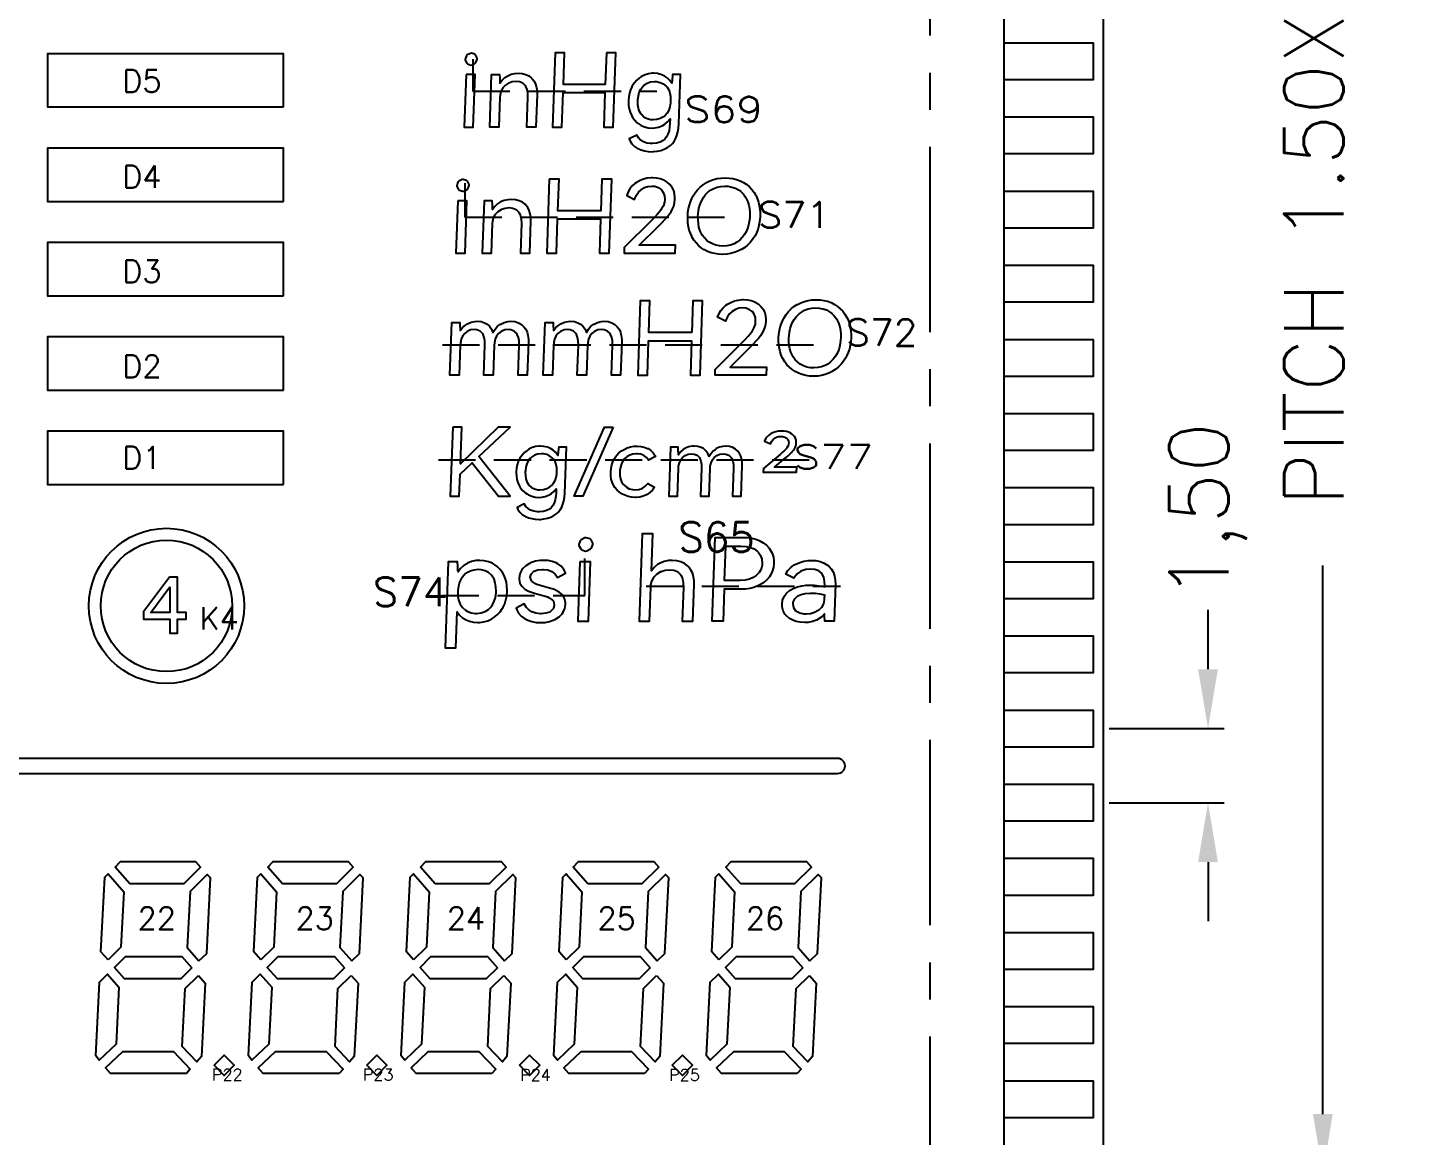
# Model space of a CAD drawing. Header units: millimetres. Extents: x 496 to 1208, y 1378 to 1539.
# Drawn here: x 561.49 to 589.48, y 1469.05 to 1491.48 of the extents above; entities that cross this region are included whole.
import ezdxf
from ezdxf.enums import TextEntityAlignment as Align

# ---------------------------------------------------------------- set-up
doc = ezdxf.new("R2010")
doc.units = ezdxf.units.MM
doc.header["$LTSCALE"] = 3
doc.linetypes.add('CENTER', pattern=[2, 1.25, -0.25, 0.25, -0.25])
doc.linetypes.add('HIDDEN', pattern=[0.375, 0.25, -0.125])
for name, color, linetype in [('DIM', 4, 'Continuous'), ('DL', 11, 'Continuous'), ('SY', 6, 'Continuous')]:
    doc.layers.add(name, color=color, linetype=linetype)
doc.styles.add('romans', font='romans.shx')
doc.dimstyles.new('LCDDIM', dxfattribs={"dimtxt": 1.3, "dimasz": 1.04, "dimexe": 0.325, "dimexo": 0.325, "dimgap": 0.26, "dimtad": 0, "dimzin": 0, "dimtxsty": 'Standard', "dimcen": 2.5, "dimadec": 0, "dimazin": 0, "dimtfac": 1, "dimtofl": 0, "dimtmove": 0, "dimatfit": 0, "dimfxl": 1, "dimarcsym": 0})

# ---------------------------------------------------------------- blocks, each defined once
blk = doc.blocks.new('*D149')
at = {"layer": 'Defpoints', "color": 0}
for p in [(583.042, 1513.303), (587.686, 1513.303), (583.042, 1468.303)]:
    blk.add_point(p, dxfattribs=at)
at = {"layer": 'DIM', "color": 0, "lineweight": -2}
for p, q in [((583.367, 1513.303), (588.011, 1513.303)), ((587.686, 1512.103), (587.686, 1501.006)), ((587.686, 1469.503), (587.686, 1480.6)), ((583.367, 1468.303), (588.011, 1468.303))]:
    blk.add_line(p, q, dxfattribs=at)
at = {"layer": 'DIM', "color": 0}
for points in [[(587.486, 1512.103), (587.886, 1512.103), (587.686, 1513.303)], [(587.486, 1469.503), (587.886, 1469.503), (587.686, 1468.303)]]:
    blk.add_solid(points, dxfattribs=at)
at = {"layer": 'DIM', "color": 0, "insert": (587.686, 1490.803), "char_height": 1.2, "attachment_point": 5, "rotation": 90, "style": 'romans'}
blk.add_mtext('PITCH 1.50X30=45,00', dxfattribs=at)
blk = doc.blocks.new('*D150')
at = {"layer": 'Defpoints', "color": 0}
for p in [(583.042, 1477.303), (585.364, 1477.303), (583.042, 1475.803)]:
    blk.add_point(p, dxfattribs=at)
at = {"layer": 'DIM', "color": 0, "lineweight": -2}
for p, q in [((585.364, 1478.503), (585.364, 1479.703)), ((583.367, 1477.303), (585.689, 1477.303)), ((583.367, 1475.803), (585.689, 1475.803)), ((585.364, 1474.603), (585.364, 1473.403))]:
    blk.add_line(p, q, dxfattribs=at)
at = {"layer": 'DIM', "color": 0}
for points in [[(585.164, 1478.503), (585.564, 1478.503), (585.364, 1477.303)], [(585.164, 1474.603), (585.564, 1474.603), (585.364, 1475.803)]]:
    blk.add_solid(points, dxfattribs=at)
at = {"layer": 'DIM', "color": 0, "insert": (585.364, 1481.706), "char_height": 1.2, "attachment_point": 5, "rotation": 90, "style": 'romans'}
blk.add_mtext('1,50', dxfattribs=at)

msp = doc.modelspace()

# ---------------------------------------------------------------- linework, layer by layer
for points in [[(583.242, 1522.783), (583.242, 1458.823), (530.522, 1458.823), (530.522, 1522.783)], [(566.667, 1489.88), (566.667, 1490.957), (561.894, 1490.957), (561.894, 1489.88)], [(570.446, 1490.964), (570.381, 1490.931), (570.365, 1490.912), (570.341, 1490.847), (570.342, 1490.826), (570.376, 1490.765), (570.39, 1490.75), (570.458, 1490.727), (570.48, 1490.73), (570.545, 1490.765), (570.56, 1490.781), (570.584, 1490.847), (570.583, 1490.868), (570.553, 1490.931), (570.535, 1490.946), (570.466, 1490.966)], [(573.196, 1490.974), (573.173, 1490.335), (572.329, 1490.335), (572.351, 1490.974), (572.16, 1490.974), (572.108, 1489.474), (572.299, 1489.474), (572.323, 1490.171), (573.168, 1490.171), (573.144, 1489.474), (573.335, 1489.474), (573.387, 1490.974)], [(570.359, 1490.537), (570.321, 1489.474), (570.504, 1489.474), (570.541, 1490.537)], [(571.154, 1490.32), (571.102, 1490.265), (571.095, 1490.255), (571.064, 1490.193), (571.047, 1490.121), (571.044, 1490.079), (571.023, 1489.474), (570.839, 1489.474), (570.877, 1490.537), (571.038, 1490.537), (571.039, 1490.457), (571.043, 1490.388), (571.045, 1490.361), (571.089, 1490.422), (571.144, 1490.473), (571.202, 1490.511), (571.271, 1490.54), (571.344, 1490.556), (571.417, 1490.562), (571.496, 1490.555), (571.567, 1490.537), (571.629, 1490.507), (571.685, 1490.464), (571.699, 1490.449), (571.737, 1490.399), (571.766, 1490.339), (571.785, 1490.272), (571.794, 1490.197), (571.795, 1490.129), (571.772, 1489.474), (571.59, 1489.474), (571.611, 1490.08), (571.608, 1490.164), (571.595, 1490.234), (571.57, 1490.293), (571.557, 1490.313), (571.508, 1490.36), (571.443, 1490.388), (571.371, 1490.396), (571.294, 1490.388), (571.223, 1490.364), (571.216, 1490.361)], [(574.443, 1489.329), (574.415, 1489.272), (574.38, 1489.228), (574.344, 1489.198), (574.282, 1489.165), (574.211, 1489.145), (574.129, 1489.138), (574.089, 1489.139), (574.012, 1489.15), (573.945, 1489.174), (573.89, 1489.208), (573.845, 1489.254), (573.811, 1489.312), (573.66, 1489.232), (573.678, 1489.19), (573.715, 1489.132), (573.766, 1489.082), (573.829, 1489.041), (573.832, 1489.04), (573.898, 1489.011), (573.967, 1488.99), (574.042, 1488.978), (574.121, 1488.974), (574.149, 1488.975), (574.226, 1488.983), (574.298, 1488.999), (574.367, 1489.025), (574.432, 1489.059), (574.494, 1489.103), (574.526, 1489.133), (574.566, 1489.182), (574.598, 1489.238), (574.624, 1489.302), (574.644, 1489.374), (574.657, 1489.453), (574.663, 1489.541), (574.698, 1490.539), (574.537, 1490.539), (574.535, 1490.506), (574.528, 1490.434), (574.518, 1490.359), (574.518, 1490.36), (574.475, 1490.421), (574.424, 1490.471), (574.364, 1490.511), (574.3, 1490.538), (574.228, 1490.555), (574.153, 1490.562), (574.126, 1490.561), (574.052, 1490.551), (573.98, 1490.529), (573.91, 1490.496), (573.87, 1490.47), (573.813, 1490.424), (573.764, 1490.369), (573.721, 1490.304), (573.713, 1490.288), (573.684, 1490.225), (573.662, 1490.157), (573.648, 1490.084), (573.642, 1490.007), (573.641, 1489.987), (573.644, 1489.911), (573.656, 1489.839), (573.675, 1489.773), (573.702, 1489.711), (573.727, 1489.668), (573.77, 1489.609), (573.82, 1489.559), (573.878, 1489.519), (573.901, 1489.506), (573.969, 1489.475), (574.041, 1489.457), (574.114, 1489.452), (574.177, 1489.455), (574.251, 1489.471), (574.322, 1489.498), (574.378, 1489.531), (574.435, 1489.578), (574.484, 1489.637), (574.481, 1489.545), (574.476, 1489.479), (574.464, 1489.398)], [(574.024, 1489.636), (573.963, 1489.669), (573.911, 1489.717), (573.899, 1489.732), (573.868, 1489.787), (573.847, 1489.851), (573.834, 1489.924), (573.833, 1490.007), (573.834, 1490.029), (573.844, 1490.108), (573.863, 1490.179), (573.892, 1490.241), (573.931, 1490.293), (573.963, 1490.325), (574.024, 1490.364), (574.092, 1490.388), (574.169, 1490.396), (574.213, 1490.393), (574.284, 1490.377), (574.348, 1490.347), (574.406, 1490.301), (574.426, 1490.28), (574.46, 1490.228), (574.482, 1490.164), (574.495, 1490.091), (574.497, 1490.007), (574.494, 1489.962), (574.482, 1489.883), (574.459, 1489.815), (574.427, 1489.757), (574.386, 1489.709), (574.351, 1489.681), (574.287, 1489.644), (574.217, 1489.623), (574.141, 1489.616), (574.094, 1489.618)], [(566.667, 1487.97), (566.667, 1489.047), (561.894, 1489.047), (561.894, 1487.97)], [(570.279, 1488.409), (570.213, 1488.376), (570.196, 1488.359), (570.172, 1488.292), (570.173, 1488.272), (570.206, 1488.211), (570.223, 1488.196), (570.291, 1488.174), (570.315, 1488.175), (570.382, 1488.211), (570.397, 1488.226), (570.422, 1488.292), (570.421, 1488.314), (570.39, 1488.376), (570.371, 1488.391), (570.3, 1488.411)], [(572.042, 1488.419), (571.99, 1486.919), (572.187, 1486.919), (572.211, 1487.616), (573.08, 1487.616), (573.056, 1486.919), (573.253, 1486.919), (573.304, 1488.419), (573.108, 1488.419), (573.085, 1487.78), (572.217, 1487.78), (572.239, 1488.419)], [(574.247, 1488.25), (574.306, 1488.208), (574.311, 1488.203), (574.348, 1488.149), (574.37, 1488.084), (574.376, 1488.006), (574.37, 1487.951), (574.349, 1487.882), (574.313, 1487.817), (574.308, 1487.808), (574.273, 1487.761), (574.227, 1487.707), (574.17, 1487.646), (574.102, 1487.577), (573.559, 1487.036), (573.555, 1486.919), (574.588, 1486.919), (574.593, 1487.082), (573.862, 1487.082), (574.246, 1487.463), (574.26, 1487.476), (574.325, 1487.542), (574.382, 1487.604), (574.431, 1487.661), (574.471, 1487.714), (574.504, 1487.761), (574.529, 1487.804), (574.558, 1487.872), (574.576, 1487.942), (574.584, 1488.013), (574.584, 1488.046), (574.577, 1488.12), (574.559, 1488.188), (574.53, 1488.249), (574.529, 1488.252), (574.483, 1488.309), (574.429, 1488.359), (574.365, 1488.397), (574.357, 1488.401), (574.287, 1488.426), (574.213, 1488.441), (574.132, 1488.446), (574.1, 1488.445), (574.023, 1488.436), (573.948, 1488.418), (573.877, 1488.391), (573.809, 1488.354), (573.775, 1488.331), (573.72, 1488.281), (573.673, 1488.225), (573.636, 1488.162), (573.608, 1488.091), (573.763, 1488.007), (573.771, 1488.027), (573.805, 1488.096), (573.848, 1488.155), (573.901, 1488.206), (573.965, 1488.247), (574.037, 1488.272), (574.114, 1488.28), (574.178, 1488.274)], [(576.089, 1488.262), (576.138, 1488.21), (576.183, 1488.151), (576.22, 1488.086), (576.225, 1488.079), (576.252, 1488.017), (576.274, 1487.952), (576.29, 1487.883), (576.301, 1487.811), (576.305, 1487.737), (576.305, 1487.672), (576.3, 1487.593), (576.289, 1487.519), (576.272, 1487.447), (576.25, 1487.379), (576.223, 1487.315), (576.196, 1487.264), (576.153, 1487.198), (576.106, 1487.138), (576.052, 1487.086), (575.994, 1487.039), (575.932, 1486.998), (575.923, 1486.993), (575.855, 1486.959), (575.784, 1486.933), (575.71, 1486.913), (575.633, 1486.901), (575.552, 1486.897), (575.547, 1486.897), (575.466, 1486.9), (575.389, 1486.912), (575.315, 1486.93), (575.245, 1486.956), (575.18, 1486.99), (575.176, 1486.991), (575.115, 1487.031), (575.059, 1487.077), (575.01, 1487.13), (574.965, 1487.187), (574.927, 1487.252), (574.922, 1487.262), (574.895, 1487.323), (574.873, 1487.389), (574.857, 1487.457), (574.846, 1487.529), (574.842, 1487.604), (574.842, 1487.672), (574.847, 1487.749), (574.858, 1487.823), (574.875, 1487.895), (574.897, 1487.963), (574.924, 1488.027), (574.951, 1488.079), (574.993, 1488.145), (575.04, 1488.204), (575.093, 1488.257), (575.151, 1488.304), (575.215, 1488.345), (575.223, 1488.35), (575.292, 1488.383), (575.364, 1488.409), (575.438, 1488.429), (575.515, 1488.44), (575.596, 1488.444), (575.6, 1488.444), (575.681, 1488.44), (575.757, 1488.429), (575.83, 1488.411), (575.901, 1488.386), (575.968, 1488.352), (575.973, 1488.35), (576.034, 1488.309)], [(575.736, 1488.26), (575.806, 1488.237), (575.871, 1488.202), (575.917, 1488.167), (575.967, 1488.116), (576.009, 1488.056), (576.044, 1487.989), (576.056, 1487.958), (576.077, 1487.893), (576.09, 1487.823), (576.097, 1487.75), (576.098, 1487.672), (576.095, 1487.634), (576.086, 1487.559), (576.071, 1487.487), (576.049, 1487.42), (576.022, 1487.356), (575.99, 1487.3), (575.945, 1487.239), (575.893, 1487.187), (575.833, 1487.143), (575.779, 1487.113), (575.709, 1487.086), (575.633, 1487.07), (575.552, 1487.065), (575.485, 1487.068), (575.41, 1487.082), (575.34, 1487.108), (575.276, 1487.143), (575.229, 1487.179), (575.178, 1487.23), (575.137, 1487.288), (575.103, 1487.356), (575.09, 1487.385), (575.07, 1487.45), (575.057, 1487.52), (575.05, 1487.594), (575.049, 1487.672), (575.052, 1487.71), (575.061, 1487.787), (575.075, 1487.858), (575.097, 1487.926), (575.125, 1487.989), (575.158, 1488.047), (575.202, 1488.106), (575.256, 1488.159), (575.315, 1488.202), (575.367, 1488.231), (575.437, 1488.257), (575.513, 1488.273), (575.595, 1488.278), (575.661, 1488.274)], [(570.19, 1487.983), (570.153, 1486.919), (570.34, 1486.919), (570.378, 1487.983)], [(571.462, 1487.68), (571.476, 1487.609), (571.478, 1487.526), (571.457, 1486.919), (571.646, 1486.919), (571.668, 1487.576), (571.667, 1487.643), (571.657, 1487.718), (571.638, 1487.785), (571.608, 1487.844), (571.568, 1487.894), (571.554, 1487.91), (571.498, 1487.953), (571.433, 1487.983), (571.36, 1488.001), (571.279, 1488.007), (571.203, 1488.002), (571.128, 1487.985), (571.058, 1487.957), (570.997, 1487.919), (570.941, 1487.868), (570.896, 1487.807), (570.894, 1487.833), (570.891, 1487.903), (570.889, 1487.983), (570.722, 1487.983), (570.686, 1486.919), (570.874, 1486.919), (570.895, 1487.524), (570.898, 1487.568), (570.916, 1487.639), (570.947, 1487.7), (570.955, 1487.711), (571.008, 1487.766), (571.073, 1487.807), (571.079, 1487.809), (571.152, 1487.834), (571.23, 1487.842), (571.306, 1487.833), (571.371, 1487.806), (571.422, 1487.759), (571.436, 1487.738)], [(566.667, 1486.06), (566.667, 1487.137), (561.894, 1487.137), (561.894, 1486.06)], [(574.926, 1485.315), (574.057, 1485.315), (574.079, 1485.954), (573.881, 1485.954), (573.83, 1484.455), (574.026, 1484.455), (574.051, 1485.151), (574.919, 1485.151), (574.895, 1484.455), (575.092, 1484.455), (575.144, 1485.954), (574.947, 1485.954)], [(576.368, 1485.787), (576.37, 1485.784), (576.399, 1485.723), (576.416, 1485.656), (576.423, 1485.581), (576.423, 1485.549), (576.415, 1485.477), (576.397, 1485.408), (576.368, 1485.34), (576.344, 1485.297), (576.311, 1485.249), (576.27, 1485.197), (576.221, 1485.139), (576.164, 1485.078), (576.099, 1485.011), (576.086, 1484.998), (575.701, 1484.617), (576.433, 1484.617), (576.427, 1484.455), (575.395, 1484.455), (575.398, 1484.571), (575.942, 1485.113), (576.009, 1485.181), (576.066, 1485.242), (576.112, 1485.297), (576.147, 1485.344), (576.154, 1485.353), (576.189, 1485.417), (576.21, 1485.487), (576.215, 1485.541), (576.21, 1485.619), (576.189, 1485.685), (576.15, 1485.738), (576.145, 1485.743), (576.086, 1485.785), (576.017, 1485.809), (575.953, 1485.815), (575.876, 1485.807), (575.805, 1485.783), (575.74, 1485.742), (575.688, 1485.691), (575.645, 1485.631), (575.61, 1485.563), (575.603, 1485.543), (575.447, 1485.627), (575.476, 1485.698), (575.512, 1485.761), (575.559, 1485.817), (575.615, 1485.866), (575.648, 1485.89), (575.716, 1485.926), (575.787, 1485.954), (575.862, 1485.972), (575.94, 1485.981), (575.972, 1485.982), (576.052, 1485.976), (576.127, 1485.961), (576.197, 1485.936), (576.204, 1485.932), (576.268, 1485.894), (576.323, 1485.845)], [(577.928, 1485.798), (577.978, 1485.745), (578.022, 1485.686), (578.06, 1485.622), (578.064, 1485.615), (578.092, 1485.552), (578.114, 1485.488), (578.129, 1485.418), (578.14, 1485.347), (578.145, 1485.272), (578.144, 1485.207), (578.139, 1485.128), (578.128, 1485.054), (578.112, 1484.982), (578.09, 1484.915), (578.062, 1484.85), (578.036, 1484.799), (577.993, 1484.733), (577.945, 1484.674), (577.892, 1484.621), (577.834, 1484.574), (577.771, 1484.534), (577.762, 1484.528), (577.694, 1484.494), (577.623, 1484.468), (577.549, 1484.449), (577.472, 1484.436), (577.391, 1484.432), (577.386, 1484.432), (577.305, 1484.436), (577.228, 1484.447), (577.156, 1484.465), (577.085, 1484.492), (577.015, 1484.527), (576.954, 1484.566), (576.899, 1484.613), (576.849, 1484.665), (576.805, 1484.723), (576.767, 1484.788), (576.762, 1484.797), (576.734, 1484.859), (576.712, 1484.924), (576.697, 1484.993), (576.686, 1485.065), (576.681, 1485.14), (576.681, 1485.207), (576.687, 1485.284), (576.697, 1485.359), (576.714, 1485.431), (576.736, 1485.498), (576.763, 1485.563), (576.79, 1485.615), (576.832, 1485.68), (576.88, 1485.74), (576.932, 1485.792), (576.991, 1485.84), (577.054, 1485.88), (577.063, 1485.885), (577.131, 1485.918), (577.203, 1485.945), (577.277, 1485.964), (577.355, 1485.975), (577.435, 1485.979), (577.44, 1485.979), (577.52, 1485.975), (577.597, 1485.965), (577.671, 1485.947), (577.741, 1485.921), (577.812, 1485.885), (577.873, 1485.844)], [(577.576, 1485.796), (577.646, 1485.772), (577.71, 1485.737), (577.756, 1485.702), (577.806, 1485.651), (577.849, 1485.592), (577.883, 1485.524), (577.896, 1485.494), (577.916, 1485.428), (577.93, 1485.359), (577.937, 1485.285), (577.937, 1485.207), (577.935, 1485.17), (577.926, 1485.094), (577.911, 1485.022), (577.889, 1484.955), (577.861, 1484.891), (577.83, 1484.835), (577.784, 1484.775), (577.732, 1484.722), (577.673, 1484.678), (577.619, 1484.648), (577.548, 1484.621), (577.473, 1484.606), (577.392, 1484.6), (577.325, 1484.604), (577.249, 1484.618), (577.18, 1484.643), (577.116, 1484.678), (577.068, 1484.714), (577.018, 1484.765), (576.976, 1484.824), (576.942, 1484.891), (576.93, 1484.921), (576.91, 1484.986), (576.896, 1485.056), (576.889, 1485.129), (576.889, 1485.207), (576.891, 1485.246), (576.9, 1485.322), (576.916, 1485.394), (576.937, 1485.461), (576.964, 1485.524), (576.997, 1485.582), (577.043, 1485.642), (577.095, 1485.694), (577.155, 1485.737), (577.206, 1485.766), (577.276, 1485.792), (577.353, 1485.808), (577.434, 1485.813), (577.5, 1485.81)], [(571.566, 1485.383), (571.594, 1485.324), (571.611, 1485.255), (571.62, 1485.178), (571.62, 1485.119), (571.596, 1484.455), (571.411, 1484.455), (571.433, 1485.061), (571.43, 1485.145), (571.418, 1485.217), (571.395, 1485.276), (571.383, 1485.297), (571.334, 1485.346), (571.267, 1485.372), (571.215, 1485.377), (571.14, 1485.367), (571.072, 1485.338), (571.018, 1485.295), (570.977, 1485.243), (570.948, 1485.18), (570.932, 1485.106), (570.928, 1485.059), (570.907, 1484.455), (570.721, 1484.455), (570.742, 1485.061), (570.741, 1485.145), (570.727, 1485.216), (570.705, 1485.276), (570.693, 1485.295), (570.643, 1485.346), (570.578, 1485.372), (570.528, 1485.377), (570.452, 1485.367), (570.384, 1485.338), (570.331, 1485.295), (570.29, 1485.242), (570.261, 1485.179), (570.244, 1485.105), (570.24, 1485.059), (570.219, 1484.455), (570.031, 1484.455), (570.069, 1485.518), (570.234, 1485.518), (570.235, 1485.451), (570.239, 1485.375), (570.24, 1485.356), (570.289, 1485.418), (570.345, 1485.467), (570.39, 1485.495), (570.461, 1485.525), (570.537, 1485.541), (570.582, 1485.543), (570.662, 1485.536), (570.733, 1485.514), (570.783, 1485.488), (570.836, 1485.442), (570.877, 1485.383), (570.903, 1485.319), (570.946, 1485.387), (570.996, 1485.442), (571.055, 1485.485), (571.06, 1485.488), (571.13, 1485.52), (571.205, 1485.538), (571.268, 1485.543), (571.347, 1485.536), (571.417, 1485.515), (571.479, 1485.48), (571.529, 1485.434)], [(573.454, 1485.383), (573.481, 1485.324), (573.499, 1485.255), (573.507, 1485.178), (573.507, 1485.119), (573.485, 1484.455), (573.299, 1484.455), (573.32, 1485.061), (573.318, 1485.145), (573.306, 1485.217), (573.283, 1485.276), (573.271, 1485.297), (573.221, 1485.346), (573.154, 1485.372), (573.104, 1485.377), (573.027, 1485.367), (572.96, 1485.338), (572.906, 1485.295), (572.865, 1485.243), (572.836, 1485.18), (572.82, 1485.106), (572.816, 1485.059), (572.795, 1484.455), (572.609, 1484.455), (572.631, 1485.061), (572.628, 1485.145), (572.616, 1485.216), (572.592, 1485.276), (572.581, 1485.295), (572.532, 1485.346), (572.466, 1485.372), (572.416, 1485.377), (572.34, 1485.367), (572.272, 1485.338), (572.218, 1485.295), (572.177, 1485.242), (572.148, 1485.179), (572.132, 1485.105), (572.129, 1485.059), (572.107, 1484.455), (571.92, 1484.455), (571.956, 1485.518), (572.123, 1485.518), (572.124, 1485.451), (572.127, 1485.375), (572.128, 1485.356), (572.176, 1485.418), (572.232, 1485.467), (572.279, 1485.495), (572.35, 1485.525), (572.425, 1485.541), (572.47, 1485.543), (572.549, 1485.536), (572.621, 1485.514), (572.672, 1485.488), (572.724, 1485.442), (572.765, 1485.383), (572.792, 1485.319), (572.834, 1485.387), (572.885, 1485.442), (572.943, 1485.485), (572.948, 1485.488), (573.018, 1485.52), (573.092, 1485.538), (573.155, 1485.543), (573.234, 1485.536), (573.305, 1485.515), (573.367, 1485.48), (573.417, 1485.434)], [(566.667, 1484.15), (566.667, 1485.227), (561.894, 1485.227), (561.894, 1484.15)], [(570.089, 1483.401), (570.04, 1482.002), (570.223, 1482.002), (570.239, 1482.447), (570.484, 1482.679), (571.017, 1482.002), (571.253, 1482.002), (570.617, 1482.805), (571.25, 1483.401), (571.011, 1483.401), (570.246, 1482.658), (570.272, 1483.401)], [(573.334, 1483.401), (572.72, 1482.002), (572.543, 1482.002), (573.157, 1483.401)], [(566.667, 1482.24), (566.667, 1483.317), (561.894, 1483.317), (561.894, 1482.24)], [(576.882, 1483.116), (576.885, 1483.077), (576.882, 1483.05), (576.869, 1483.016), (576.848, 1482.982), (576.845, 1482.978), (576.823, 1482.954), (576.795, 1482.925), (576.759, 1482.892), (576.717, 1482.856), (576.372, 1482.565), (576.369, 1482.488), (577.042, 1482.488), (577.046, 1482.594), (576.6, 1482.594), (576.821, 1482.779), (576.83, 1482.787), (576.871, 1482.822), (576.907, 1482.855), (576.938, 1482.886), (576.964, 1482.915), (576.985, 1482.941), (577.001, 1482.965), (577.02, 1483.002), (577.032, 1483.041), (577.037, 1483.081), (577.037, 1483.099), (577.032, 1483.141), (577.019, 1483.178), (577, 1483.213), (576.998, 1483.215), (576.969, 1483.247), (576.933, 1483.274), (576.891, 1483.295), (576.885, 1483.297), (576.84, 1483.311), (576.792, 1483.319), (576.74, 1483.322), (576.719, 1483.321), (576.669, 1483.317), (576.621, 1483.307), (576.574, 1483.292), (576.53, 1483.272), (576.509, 1483.258), (576.473, 1483.232), (576.442, 1483.2), (576.418, 1483.165), (576.395, 1483.118), (576.513, 1483.065), (576.522, 1483.084), (576.542, 1483.12), (576.568, 1483.15), (576.6, 1483.176), (576.638, 1483.196), (576.681, 1483.209), (576.728, 1483.213), (576.767, 1483.21), (576.808, 1483.198), (576.844, 1483.177), (576.846, 1483.175), (576.869, 1483.149)], [(572.348, 1481.983), (572.355, 1482.065), (572.388, 1482.996), (572.232, 1482.996), (572.231, 1482.965), (572.224, 1482.899), (572.214, 1482.828), (572.213, 1482.829), (572.173, 1482.886), (572.124, 1482.933), (572.066, 1482.969), (572.005, 1482.995), (571.935, 1483.012), (571.864, 1483.017), (571.838, 1483.016), (571.767, 1483.007), (571.698, 1482.987), (571.631, 1482.956), (571.592, 1482.932), (571.538, 1482.889), (571.491, 1482.837), (571.449, 1482.776), (571.441, 1482.761), (571.413, 1482.703), (571.393, 1482.64), (571.38, 1482.571), (571.373, 1482.499), (571.373, 1482.481), (571.376, 1482.41), (571.387, 1482.343), (571.406, 1482.281), (571.432, 1482.223), (571.456, 1482.183), (571.497, 1482.128), (571.545, 1482.081), (571.601, 1482.044), (571.623, 1482.031), (571.689, 1482.004), (571.756, 1481.986), (571.828, 1481.981), (571.889, 1481.985), (571.959, 1481.999), (572.027, 1482.025), (572.081, 1482.054), (572.135, 1482.099), (572.182, 1482.155), (572.18, 1482.069), (572.175, 1482.006), (572.164, 1481.931), (572.144, 1481.866), (572.117, 1481.814), (572.083, 1481.772), (572.048, 1481.744), (571.989, 1481.713), (571.92, 1481.695), (571.842, 1481.688), (571.803, 1481.69), (571.729, 1481.7), (571.665, 1481.722), (571.612, 1481.753), (571.569, 1481.797), (571.537, 1481.851), (571.392, 1481.776), (571.409, 1481.737), (571.445, 1481.683), (571.494, 1481.637), (571.554, 1481.598), (571.558, 1481.596), (571.62, 1481.569), (571.687, 1481.551), (571.759, 1481.539), (571.835, 1481.535), (571.862, 1481.536), (571.935, 1481.543), (572.005, 1481.558), (572.071, 1481.583), (572.133, 1481.614), (572.192, 1481.655), (572.224, 1481.684), (572.262, 1481.729), (572.293, 1481.781), (572.317, 1481.841), (572.336, 1481.908)], [(571.557, 1482.499), (571.559, 1482.422), (571.57, 1482.353), (571.591, 1482.294), (571.622, 1482.243), (571.632, 1482.229), (571.682, 1482.183), (571.74, 1482.152), (571.808, 1482.136), (571.854, 1482.134), (571.926, 1482.14), (571.993, 1482.161), (572.054, 1482.195), (572.088, 1482.222), (572.128, 1482.265), (572.158, 1482.319), (572.18, 1482.383), (572.192, 1482.456), (572.195, 1482.499), (572.192, 1482.577), (572.181, 1482.646), (572.159, 1482.705), (572.127, 1482.754), (572.107, 1482.774), (572.052, 1482.816), (571.99, 1482.845), (571.922, 1482.86), (571.879, 1482.862), (571.805, 1482.855), (571.74, 1482.833), (571.682, 1482.797), (571.651, 1482.766), (571.614, 1482.717), (571.586, 1482.66), (571.568, 1482.595), (571.558, 1482.52)], [(574.096, 1482.928), (574.143, 1482.881), (574.182, 1482.823), (574.191, 1482.809), (574.049, 1482.734), (574.005, 1482.788), (573.954, 1482.828), (573.893, 1482.853), (573.824, 1482.864), (573.808, 1482.864), (573.734, 1482.857), (573.668, 1482.837), (573.609, 1482.801), (573.57, 1482.766), (573.531, 1482.717), (573.501, 1482.66), (573.481, 1482.595), (573.471, 1482.523), (573.47, 1482.499), (573.472, 1482.424), (573.484, 1482.357), (573.506, 1482.297), (573.539, 1482.246), (573.551, 1482.231), (573.602, 1482.186), (573.661, 1482.155), (573.728, 1482.138), (573.783, 1482.134), (573.854, 1482.141), (573.918, 1482.163), (573.974, 1482.2), (574.023, 1482.25), (574.033, 1482.264), (574.169, 1482.189), (574.127, 1482.129), (574.078, 1482.079), (574.021, 1482.04), (574.008, 1482.032), (573.944, 1482.005), (573.874, 1481.988), (573.799, 1481.981), (573.782, 1481.981), (573.707, 1481.986), (573.637, 1481.999), (573.571, 1482.022), (573.522, 1482.046), (573.465, 1482.084), (573.415, 1482.129), (573.371, 1482.182), (573.343, 1482.229), (573.316, 1482.287), (573.297, 1482.35), (573.286, 1482.416), (573.284, 1482.488), (573.284, 1482.499), (573.291, 1482.57), (573.304, 1482.637), (573.326, 1482.701), (573.355, 1482.76), (573.362, 1482.77), (573.403, 1482.828), (573.452, 1482.88), (573.506, 1482.923), (573.554, 1482.952), (573.618, 1482.982), (573.687, 1483.003), (573.759, 1483.014), (573.818, 1483.017), (573.893, 1483.012), (573.963, 1482.998), (574.027, 1482.972), (574.041, 1482.966)], [(575.753, 1482.713), (575.765, 1482.646), (575.767, 1482.568), (575.747, 1482.002), (575.921, 1482.002), (575.942, 1482.622), (575.942, 1482.677), (575.934, 1482.748), (575.918, 1482.812), (575.892, 1482.868), (575.858, 1482.916), (575.81, 1482.958), (575.753, 1482.991), (575.687, 1483.011), (575.613, 1483.017), (575.555, 1483.013), (575.485, 1482.996), (575.42, 1482.966), (575.415, 1482.962), (575.361, 1482.922), (575.313, 1482.871), (575.274, 1482.809), (575.249, 1482.868), (575.21, 1482.922), (575.162, 1482.966), (575.115, 1482.99), (575.048, 1483.011), (574.974, 1483.017), (574.932, 1483.015), (574.861, 1483.001), (574.795, 1482.973), (574.752, 1482.947), (574.699, 1482.9), (574.654, 1482.843), (574.653, 1482.86), (574.65, 1482.931), (574.649, 1482.994), (574.494, 1482.994), (574.46, 1482.002), (574.635, 1482.002), (574.654, 1482.566), (574.658, 1482.609), (574.673, 1482.678), (574.7, 1482.737), (574.739, 1482.786), (574.789, 1482.826), (574.852, 1482.853), (574.923, 1482.862), (574.97, 1482.858), (575.031, 1482.833), (575.077, 1482.786), (575.088, 1482.768), (575.11, 1482.712), (575.121, 1482.646), (575.123, 1482.568), (575.103, 1482.002), (575.277, 1482.002), (575.296, 1482.566), (575.299, 1482.609), (575.315, 1482.679), (575.342, 1482.738), (575.38, 1482.786), (575.431, 1482.826), (575.494, 1482.853), (575.564, 1482.862), (575.613, 1482.858), (575.675, 1482.833), (575.721, 1482.788), (575.733, 1482.769)], [(572.763, 1481.162), (572.687, 1481.124), (572.669, 1481.103), (572.641, 1481.028), (572.643, 1481.006), (572.681, 1480.936), (572.698, 1480.919), (572.777, 1480.893), (572.803, 1480.896), (572.878, 1480.936), (572.896, 1480.954), (572.925, 1481.028), (572.923, 1481.053), (572.888, 1481.124), (572.866, 1481.141), (572.786, 1481.163)], [(574.287, 1480.652), (574.228, 1480.619), (574.162, 1480.564), (574.107, 1480.496), (574.133, 1481.24), (573.919, 1481.24), (573.858, 1479.473), (574.071, 1479.473), (574.095, 1480.158), (574.099, 1480.208), (574.119, 1480.288), (574.154, 1480.357), (574.163, 1480.37), (574.224, 1480.432), (574.296, 1480.479), (574.304, 1480.482), (574.387, 1480.508), (574.476, 1480.517), (574.56, 1480.508), (574.635, 1480.478), (574.692, 1480.425), (574.708, 1480.401), (574.737, 1480.335), (574.753, 1480.254), (574.756, 1480.16), (574.732, 1479.473), (574.946, 1479.473), (574.971, 1480.216), (574.97, 1480.294), (574.958, 1480.378), (574.936, 1480.455), (574.901, 1480.521), (574.856, 1480.578), (574.84, 1480.594), (574.776, 1480.642), (574.702, 1480.678), (574.621, 1480.699), (574.53, 1480.706), (574.453, 1480.701), (574.368, 1480.683)], [(576.495, 1480.373), (576.44, 1480.309), (576.376, 1480.254), (576.302, 1480.208), (576.261, 1480.188), (576.181, 1480.158), (576.098, 1480.137), (576.009, 1480.124), (575.922, 1480.12), (575.582, 1480.12), (575.559, 1479.473), (575.336, 1479.473), (575.395, 1481.172), (575.959, 1481.172), (576.051, 1481.168), (576.139, 1481.155), (576.221, 1481.133), (576.29, 1481.105), (576.367, 1481.062), (576.433, 1481.012), (576.488, 1480.952), (576.512, 1480.919), (576.549, 1480.849), (576.574, 1480.772), (576.584, 1480.692), (576.584, 1480.645), (576.575, 1480.561), (576.553, 1480.482), (576.518, 1480.408)], [(576.164, 1480.356), (576.088, 1480.326), (576.001, 1480.308), (575.901, 1480.302), (575.588, 1480.302), (575.612, 1480.992), (575.925, 1480.992), (576.025, 1480.986), (576.111, 1480.967), (576.184, 1480.936), (576.245, 1480.893), (576.272, 1480.867), (576.317, 1480.802), (576.342, 1480.728), (576.349, 1480.645), (576.346, 1480.608), (576.325, 1480.529), (576.286, 1480.46), (576.228, 1480.399)], [(570.919, 1480.631), (570.891, 1480.646), (570.81, 1480.679), (570.727, 1480.699), (570.641, 1480.706), (570.557, 1480.7), (570.472, 1480.681), (570.39, 1480.647), (570.385, 1480.645), (570.313, 1480.601), (570.249, 1480.543), (570.197, 1480.474), (570.194, 1480.509), (570.19, 1480.589), (570.189, 1480.678), (570, 1480.678), (569.94, 1478.934), (570.153, 1478.934), (570.178, 1479.664), (570.227, 1479.6), (570.288, 1479.545), (570.361, 1479.503), (570.426, 1479.475), (570.51, 1479.454), (570.597, 1479.447), (570.628, 1479.448), (570.714, 1479.459), (570.798, 1479.484), (570.88, 1479.522), (570.924, 1479.549), (570.99, 1479.602), (571.048, 1479.666), (571.098, 1479.74), (571.108, 1479.757), (571.141, 1479.828), (571.166, 1479.905), (571.183, 1479.988), (571.19, 1480.077), (571.191, 1480.099), (571.187, 1480.186), (571.174, 1480.267), (571.152, 1480.343), (571.121, 1480.413), (571.093, 1480.461), (571.044, 1480.527), (570.985, 1480.585)], [(571.435, 1480.349), (571.435, 1480.328), (571.449, 1480.246), (571.486, 1480.181), (571.487, 1480.181), (571.549, 1480.124), (571.623, 1480.083), (571.661, 1480.07), (571.741, 1480.043), (571.837, 1480.016), (571.841, 1480.015), (571.936, 1479.988), (572.007, 1479.965), (572.04, 1479.95), (572.109, 1479.903), (572.127, 1479.879), (572.144, 1479.801), (572.127, 1479.732), (572.07, 1479.673), (572.05, 1479.661), (571.973, 1479.635), (571.875, 1479.626), (571.857, 1479.626), (571.768, 1479.637), (571.692, 1479.662), (571.627, 1479.702), (571.576, 1479.758), (571.537, 1479.828), (571.371, 1479.742), (571.383, 1479.706), (571.421, 1479.637), (571.474, 1479.576), (571.544, 1479.527), (571.609, 1479.494), (571.689, 1479.468), (571.775, 1479.452), (571.87, 1479.447), (571.958, 1479.452), (572.044, 1479.467), (572.124, 1479.494), (572.171, 1479.516), (572.243, 1479.564), (572.301, 1479.624), (572.324, 1479.659), (572.356, 1479.733), (572.369, 1479.816), (572.368, 1479.854), (572.352, 1479.935), (572.314, 1480), (572.307, 1480.008), (572.244, 1480.064), (572.17, 1480.104), (572.127, 1480.12), (572.046, 1480.146), (571.95, 1480.172), (571.861, 1480.197), (571.789, 1480.22), (571.764, 1480.23), (571.696, 1480.276), (571.681, 1480.291), (571.658, 1480.366), (571.673, 1480.427), (571.731, 1480.486), (571.735, 1480.488), (571.811, 1480.515), (571.907, 1480.524), (571.928, 1480.524), (572.016, 1480.512), (572.094, 1480.483), (572.097, 1480.481), (572.161, 1480.429), (572.207, 1480.359), (572.373, 1480.446), (572.371, 1480.453), (572.335, 1480.524), (572.283, 1480.586), (572.214, 1480.636), (572.179, 1480.654), (572.103, 1480.683), (572.017, 1480.7), (571.923, 1480.706), (571.854, 1480.703), (571.766, 1480.689), (571.684, 1480.664), (571.639, 1480.644), (571.566, 1480.597), (571.506, 1480.539), (571.481, 1480.504), (571.448, 1480.431)], [(572.662, 1480.678), (572.619, 1479.473), (572.832, 1479.473), (572.874, 1480.678)], [(577.108, 1480.666), (577.191, 1480.69), (577.279, 1480.703), (577.344, 1480.706), (577.436, 1480.7), (577.521, 1480.682), (577.598, 1480.652), (577.666, 1480.61), (577.7, 1480.583), (577.75, 1480.526), (577.788, 1480.462), (577.813, 1480.387), (577.826, 1480.304), (577.828, 1480.227), (577.801, 1479.473), (577.614, 1479.473), (577.611, 1479.576), (577.609, 1479.626), (577.551, 1479.562), (577.482, 1479.513), (577.444, 1479.494), (577.364, 1479.466), (577.276, 1479.45), (577.21, 1479.447), (577.119, 1479.453), (577.035, 1479.471), (576.978, 1479.491), (576.9, 1479.531), (576.837, 1479.583), (576.807, 1479.619), (576.769, 1479.687), (576.751, 1479.766), (576.749, 1479.821), (576.761, 1479.902), (576.79, 1479.975), (576.838, 1480.04), (576.903, 1480.095), (576.917, 1480.104), (576.985, 1480.142), (577.063, 1480.171), (577.147, 1480.192), (577.24, 1480.204), (577.324, 1480.207), (577.409, 1480.204), (577.497, 1480.194), (577.585, 1480.178), (577.613, 1480.172), (577.614, 1480.193), (577.61, 1480.288), (577.593, 1480.366), (577.561, 1480.43), (577.55, 1480.446), (577.491, 1480.492), (577.412, 1480.519), (577.327, 1480.527), (577.233, 1480.519), (577.152, 1480.494), (577.125, 1480.481), (577.058, 1480.432), (577, 1480.366), (576.985, 1480.344), (576.826, 1480.43), (576.869, 1480.498), (576.927, 1480.56), (576.997, 1480.613), (577.03, 1480.631)], [(564.365, 1480.365), (563.835, 1479.666), (563.835, 1479.519), (564.367, 1479.519), (564.367, 1479.233), (564.524, 1479.233), (564.524, 1479.519), (564.697, 1479.519), (564.697, 1479.653), (564.524, 1479.653), (564.524, 1480.365)], [(570.284, 1480.368), (570.259, 1480.332), (570.227, 1480.265), (570.205, 1480.187), (570.194, 1480.098), (570.193, 1480.077), (570.195, 1479.985), (570.209, 1479.905), (570.234, 1479.835), (570.242, 1479.821), (570.29, 1479.75), (570.351, 1479.696), (570.384, 1479.677), (570.465, 1479.647), (570.551, 1479.634), (570.575, 1479.633), (570.665, 1479.642), (570.745, 1479.669), (570.814, 1479.713), (570.853, 1479.749), (570.897, 1479.809), (570.93, 1479.878), (570.953, 1479.957), (570.965, 1480.048), (570.967, 1480.077), (570.964, 1480.17), (570.95, 1480.252), (570.925, 1480.326), (570.889, 1480.387), (570.876, 1480.404), (570.815, 1480.46), (570.744, 1480.496), (570.662, 1480.516), (570.607, 1480.52), (570.518, 1480.511), (570.434, 1480.486), (570.412, 1480.476), (570.343, 1480.431)], [(564.367, 1480.171), (564.367, 1479.653), (563.982, 1479.653)], [(577.326, 1479.625), (577.236, 1479.617), (577.198, 1479.618), (577.112, 1479.636), (577.042, 1479.673), (577.031, 1479.681), (576.985, 1479.743), (576.972, 1479.823), (576.976, 1479.857), (577.006, 1479.93), (577.068, 1479.986), (577.135, 1480.018), (577.22, 1480.038), (577.32, 1480.044), (577.343, 1480.044), (577.426, 1480.039), (577.515, 1480.026), (577.607, 1480.007), (577.604, 1479.919), (577.604, 1479.907), (577.587, 1479.824), (577.549, 1479.755), (577.491, 1479.698), (577.482, 1479.691), (577.407, 1479.65)], [(563.56, 1474.16), (563.26, 1474.502), (563.368, 1474.61), (564.889, 1474.61), (564.99, 1474.5), (564.65, 1474.16)], [(566.648, 1474.16), (566.349, 1474.502), (566.457, 1474.61), (567.978, 1474.61), (568.079, 1474.5), (567.738, 1474.16)], [(569.737, 1474.16), (569.437, 1474.502), (569.545, 1474.61), (571.066, 1474.61), (571.167, 1474.5), (570.827, 1474.16)], [(572.825, 1474.16), (572.525, 1474.502), (572.634, 1474.61), (574.154, 1474.61), (574.256, 1474.5), (573.915, 1474.16)], [(575.914, 1474.16), (575.614, 1474.502), (575.722, 1474.61), (577.243, 1474.61), (577.344, 1474.5), (577.003, 1474.16)], [(563.119, 1472.622), (562.975, 1472.785), (563.051, 1474.294), (563.118, 1474.361), (563.437, 1473.998), (563.38, 1472.88)], [(564.958, 1472.601), (565.116, 1472.755), (565.192, 1474.28), (565.126, 1474.353), (564.778, 1474.006), (564.721, 1472.87)], [(566.207, 1472.622), (566.064, 1472.785), (566.14, 1474.294), (566.207, 1474.361), (566.525, 1473.998), (566.469, 1472.88)], [(568.047, 1472.601), (568.204, 1472.755), (568.281, 1474.28), (568.214, 1474.353), (567.867, 1474.006), (567.809, 1472.87)], [(569.295, 1472.622), (569.152, 1472.785), (569.228, 1474.294), (569.295, 1474.361), (569.614, 1473.998), (569.557, 1472.88)], [(571.135, 1472.601), (571.292, 1472.755), (571.369, 1474.28), (571.303, 1474.353), (570.955, 1474.006), (570.898, 1472.87)], [(572.384, 1472.622), (572.24, 1472.785), (572.316, 1474.294), (572.383, 1474.361), (572.702, 1473.998), (572.646, 1472.88)], [(574.224, 1472.601), (574.381, 1472.755), (574.458, 1474.28), (574.391, 1474.353), (574.043, 1474.006), (573.986, 1472.87)], [(575.472, 1472.622), (575.329, 1472.785), (575.405, 1474.294), (575.472, 1474.361), (575.79, 1473.998), (575.734, 1472.88)], [(577.312, 1472.601), (577.469, 1472.755), (577.546, 1474.28), (577.48, 1474.353), (577.132, 1474.006), (577.075, 1472.87)], [(564.816, 1472.461), (564.592, 1472.241), (563.455, 1472.241), (563.251, 1472.472), (563.473, 1472.691), (564.613, 1472.691)], [(567.904, 1472.461), (567.68, 1472.241), (566.544, 1472.241), (566.34, 1472.472), (566.562, 1472.691), (567.701, 1472.691)], [(570.992, 1472.461), (570.769, 1472.241), (569.632, 1472.241), (569.428, 1472.472), (569.65, 1472.691), (570.79, 1472.691)], [(574.081, 1472.461), (573.857, 1472.241), (572.721, 1472.241), (572.516, 1472.472), (572.739, 1472.691), (573.878, 1472.691)], [(577.169, 1472.461), (576.946, 1472.241), (575.809, 1472.241), (575.605, 1472.472), (575.827, 1472.691), (576.966, 1472.691)], [(563.34, 1472.069), (563.281, 1470.916), (562.941, 1470.596), (562.869, 1470.683), (562.944, 1472.171), (563.108, 1472.332)], [(564.948, 1472.31), (565.085, 1472.155), (565.011, 1470.67), (564.916, 1470.562), (564.62, 1470.872), (564.679, 1472.046)], [(566.428, 1472.069), (566.37, 1470.916), (566.03, 1470.596), (565.958, 1470.683), (566.033, 1472.171), (566.197, 1472.332)], [(568.036, 1472.31), (568.174, 1472.155), (568.099, 1470.67), (568.004, 1470.562), (567.709, 1470.872), (567.768, 1472.046)], [(569.516, 1472.069), (569.458, 1470.916), (569.118, 1470.596), (569.046, 1470.683), (569.121, 1472.171), (569.285, 1472.332)], [(571.125, 1472.31), (571.262, 1472.155), (571.187, 1470.67), (571.093, 1470.562), (570.797, 1470.872), (570.856, 1472.046)], [(572.605, 1472.069), (572.547, 1470.916), (572.207, 1470.596), (572.135, 1470.683), (572.209, 1472.171), (572.374, 1472.332)], [(574.213, 1472.31), (574.351, 1472.155), (574.276, 1470.67), (574.181, 1470.562), (573.886, 1470.872), (573.945, 1472.046)], [(575.693, 1472.069), (575.635, 1470.916), (575.295, 1470.596), (575.223, 1470.683), (575.298, 1472.171), (575.462, 1472.332)], [(577.302, 1472.31), (577.439, 1472.155), (577.364, 1470.67), (577.27, 1470.562), (576.974, 1470.872), (577.033, 1472.046)], [(564.704, 1470.321), (563.17, 1470.321), (563.069, 1470.442), (563.419, 1470.771), (564.44, 1470.771), (564.783, 1470.411)], [(567.792, 1470.321), (566.259, 1470.321), (566.158, 1470.442), (566.507, 1470.771), (567.528, 1470.771), (567.872, 1470.411)], [(570.881, 1470.321), (569.347, 1470.321), (569.246, 1470.442), (569.596, 1470.771), (570.617, 1470.771), (570.96, 1470.411)], [(573.969, 1470.321), (572.436, 1470.321), (572.335, 1470.442), (572.684, 1470.771), (573.705, 1470.771), (574.049, 1470.411)], [(577.058, 1470.321), (575.524, 1470.321), (575.423, 1470.442), (575.773, 1470.771), (576.793, 1470.771), (577.137, 1470.411)], [(565.264, 1470.49), (565.468, 1470.694), (565.672, 1470.49), (565.468, 1470.286)], [(568.353, 1470.49), (568.557, 1470.694), (568.76, 1470.49), (568.557, 1470.286)], [(571.441, 1470.49), (571.645, 1470.694), (571.849, 1470.49), (571.645, 1470.286)], [(574.53, 1470.49), (574.734, 1470.694), (574.937, 1470.49), (574.734, 1470.286)]]:
    msp.add_lwpolyline(points, close=True)
for points in [[(581.242, 1458.823), (581.242, 1522.783)], [(581.242, 1491.178), (583.042, 1491.178), (583.042, 1490.428), (581.242, 1490.428)], [(581.242, 1489.678), (583.042, 1489.678), (583.042, 1488.928), (581.242, 1488.928)], [(581.242, 1488.178), (583.042, 1488.178), (583.042, 1487.428), (581.242, 1487.428)], [(581.242, 1486.678), (583.042, 1486.678), (583.042, 1485.928), (581.242, 1485.928)], [(581.242, 1485.178), (583.042, 1485.178), (583.042, 1484.428), (581.242, 1484.428)], [(581.242, 1483.678), (583.042, 1483.678), (583.042, 1482.928), (581.242, 1482.928)], [(581.242, 1482.178), (583.042, 1482.178), (583.042, 1481.428), (581.242, 1481.428)], [(581.242, 1480.678), (583.042, 1480.678), (583.042, 1479.928), (581.242, 1479.928)], [(581.242, 1479.178), (583.042, 1479.178), (583.042, 1478.428), (581.242, 1478.428)], [(581.242, 1477.678), (583.042, 1477.678), (583.042, 1476.928), (581.242, 1476.928)], [(581.242, 1476.178), (583.042, 1476.178), (583.042, 1475.428), (581.242, 1475.428)], [(581.242, 1474.678), (583.042, 1474.678), (583.042, 1473.928), (581.242, 1473.928)], [(581.242, 1473.178), (583.042, 1473.178), (583.042, 1472.428), (581.242, 1472.428)], [(581.242, 1471.678), (583.042, 1471.678), (583.042, 1470.928), (581.242, 1470.928)], [(581.242, 1470.178), (583.042, 1470.178), (583.042, 1469.428), (581.242, 1469.428)]]:
    msp.add_lwpolyline(points)
at = {"linetype": 'CENTER'}
msp.add_lwpolyline([(578.742, 1521.283), (535.022, 1521.283, 0.414214), (534.022, 1520.283), (534.022, 1461.323, 0.414214), (535.022, 1460.323), (578.742, 1460.323, 0.414214), (579.742, 1461.323), (579.742, 1520.283, 0.414214)], format="xyb", close=True, dxfattribs=at)
for radius in [1.57, 1.33]:
    msp.add_circle((564.301, 1479.785), radius)
at = {"layer": 'DL', "linetype": 'HIDDEN'}
for p, q in [((570.494, 1490.848), (570.494, 1490.199)), ((570.494, 1490.199), (574.216, 1490.199)), ((570.335, 1488.34), (570.335, 1487.649)), ((570.335, 1487.649), (575.778, 1487.649)), ((569.884, 1485.07), (577.653, 1485.07)), ((569.799, 1482.739), (577.431, 1482.739)), ((572.758, 1479.996), (572.758, 1480.999)), ((569.869, 1479.996), (572.758, 1479.996)), ((573.999, 1480.182), (577.93, 1480.182))]:
    msp.add_line(p, q, dxfattribs=at)
at = {"layer": 'SY'}
msp.add_lwpolyline([(577.874, 1476.697), (536.492, 1476.697, 1), (536.492, 1476.397), (577.874, 1476.397, 1)], format="xyb", close=True, dxfattribs=at)

# ---------------------------------------------------------------- texts
at = {"layer": 'DL', "linetype": 'HIDDEN', "style": 'romans'}
for s, height, p in [('D5', 0.4515, (563.804, 1490.405)), ('D4', 0.4515, (563.804, 1488.467)), ('D3', 0.4515, (563.804, 1486.554)), ('D2', 0.4515, (563.804, 1484.631)), ('D1', 0.4515, (563.804, 1482.782)), ('S65', 0.6013, (575.425, 1481.178)), ('K4', 0.4515, (565.367, 1479.53)), ('22', 0.4515, (564.104, 1473.463)), ('23', 0.4515, (567.298, 1473.463)), ('24', 0.4515, (570.357, 1473.463)), ('25', 0.4515, (573.403, 1473.463)), ('26', 0.4515, (576.405, 1473.463)), ('P22', 0.237, (565.53, 1470.3)), ('P23', 0.237, (568.583, 1470.3)), ('P24', 0.237, (571.763, 1470.295)), ('P25', 0.237, (574.778, 1470.295))]:
    msp.add_text(s, height=height, dxfattribs=at).set_placement(p, align=Align.MIDDLE)
for s, height, width, p in [('S69', 0.5213, 1.180932, (575.566, 1489.83)), ('S71', 0.5252, 1.085636, (576.996, 1487.698)), ('S72', 0.5388, 1.044466, (578.765, 1485.317)), ('S77', 0.4825, 1.300592, (577.791, 1482.8)), ('S74', 0.5852, 1.005999, (569.234, 1480.07))]:
    msp.add_text(s, height=height, dxfattribs=dict(at, width=width)).set_placement(p, align=Align.MIDDLE)

# ---------------------------------------------------------------- dimensions: what is measured, and where the dimension line sits
at = {"layer": 'DIM'}
dim = msp.add_linear_dim(base=(587.686, 1513.303), p1=(583.042, 1468.303), p2=(583.042, 1513.303), angle=90, text='PITCH 1.50X30=<>', dimstyle='LCDDIM', override={"dimtxt": 1.2, "dimasz": 1.2, "dimtxsty": 'romans'}, dxfattribs=at)
dim.commit()
dim.dimension.update_dxf_attribs({"geometry": '*D149', "text_midpoint": (587.686, 1490.803)})
dim = msp.add_linear_dim(base=(585.364, 1477.303), p1=(583.042, 1475.803), p2=(583.042, 1477.303), angle=90, dimstyle='LCDDIM', override={"dimtxt": 1.2, "dimasz": 1.2, "dimtxsty": 'romans'}, dxfattribs=at)
dim.commit()
dim.dimension.update_dxf_attribs({"geometry": '*D150', "text_midpoint": (585.364, 1481.706)})

doc.saveas('drawing.dxf')
